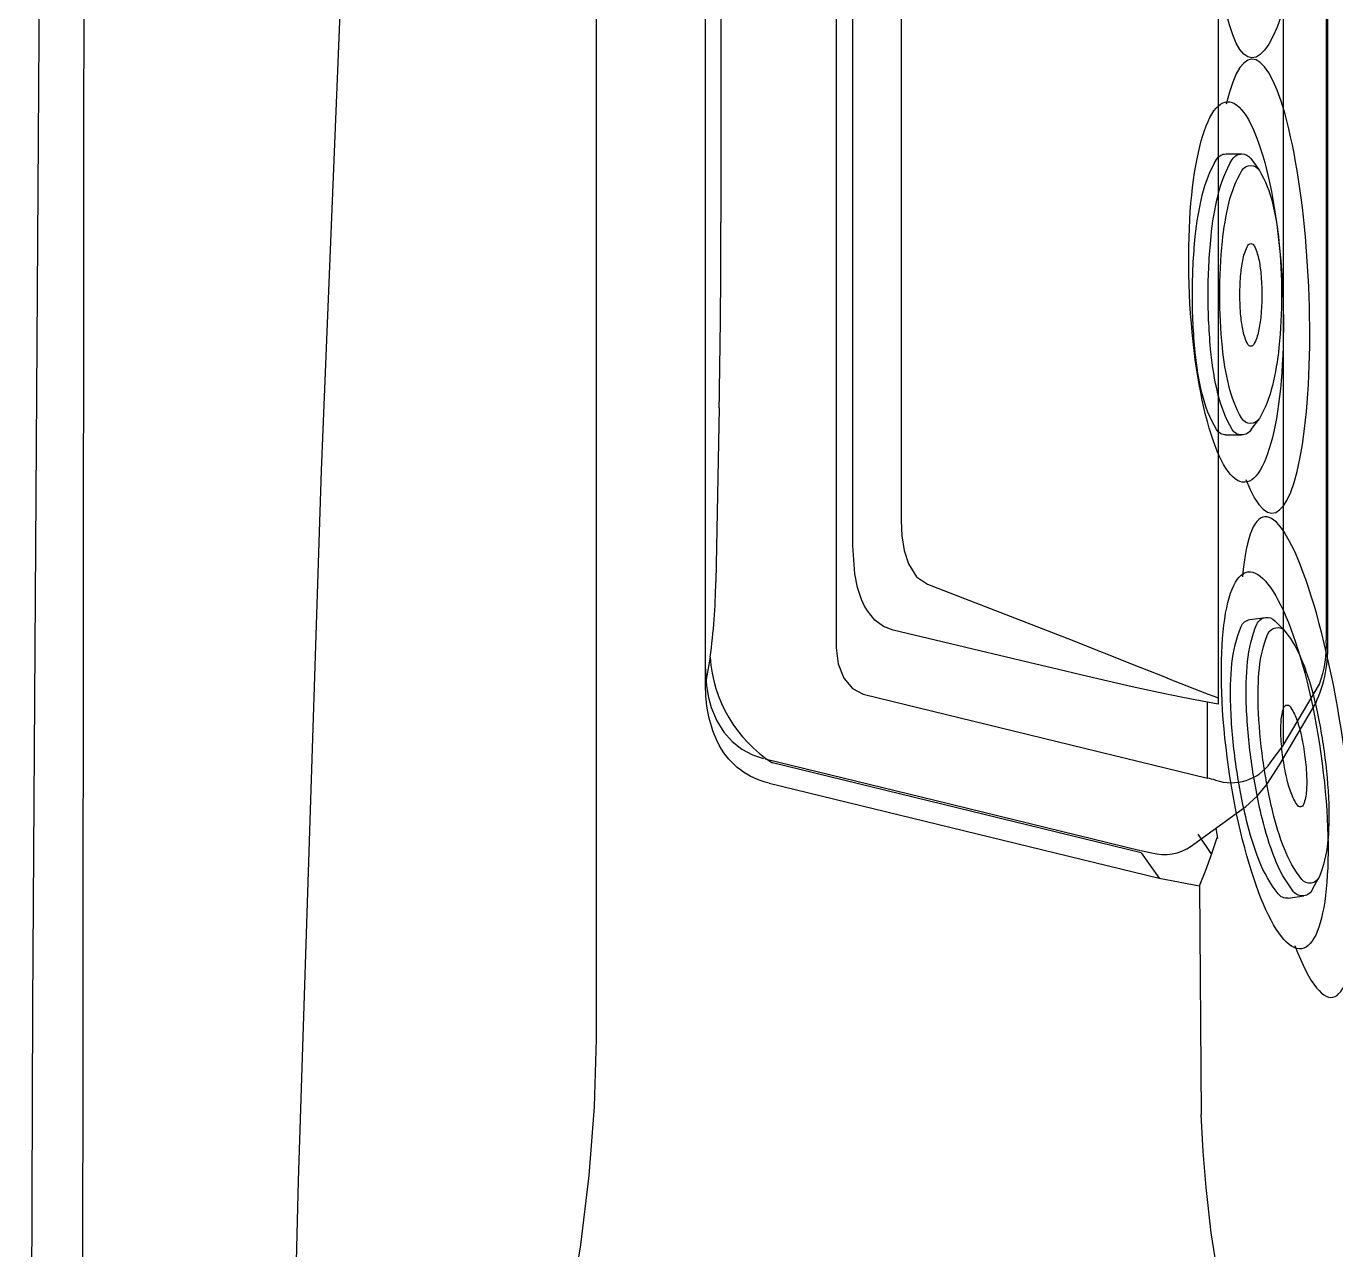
# Model space of a CAD drawing. Extents: x 398 to 509, y 623 to 780.
# Drawn here: x 398.31 to 406.99, y 705.87 to 713.98 of the extents above; entities that cross this region are included whole.
import ezdxf

# ---------------------------------------------------------------- set-up
doc = ezdxf.new("R2010")
doc.units = 0
doc.header["$MEASUREMENT"] = 0
for name, color, linetype in [('1', 4, 'Continuous'), ('2', 3, 'Continuous'), ('BDIM_YELLOW', 2, 'Continuous'), ('JET', 3, 'Continuous'), ('Menu', 1, 'Continuous')]:
    doc.layers.add(name, color=color, linetype=linetype)

# ---------------------------------------------------------------- blocks, each defined once
blk = doc.blocks.new('MINI')
at = {"layer": '1', "color": 3}
for p, q in [((0.2229, 0.9315), (0.3274, 0.9315)), ((0.3908, 0.8949), (0.4404, 0.8282)), ((0.3908, 0.8949), (0.3908, 0.8949)), ((0.3864, -0.9017), (0.4406, -0.8279)), ((0.2229, -0.9315), (0.3274, -0.9315)), ((0.3274, -0.9315), (0.3274, -0.9315))]:
    blk.add_line(p, q, dxfattribs=at)
for points in [[(0.2229, 0.9315, 0.267867), (0.1595, 0.8949, 0.072378), (0.0653, 0.6587, 0.034036), (0.019, 0.3836, 0.024706), (0, 0, 0.024706), (0.019, -0.3836, 0.034036), (0.0653, -0.6587, 0.072378), (0.1595, -0.8949, 0.267867), (0.2229, -0.9315, 0.267867)], [(0.3908, 0.8949, 0.267867), (0.3274, 0.9315, 0.267867), (0.2639, 0.8949, 0.072378), (0.1697, 0.6587, 0.034036), (0.1234, 0.3836, 0.024706), (0.1044, 0, 0.024706), (0.1234, -0.3836, 0.034036), (0.1697, -0.6587, 0.072378), (0.2639, -0.8949, 0.267867), (0.3274, -0.9315, 0.267867)], [(0.3274, -0.9315, 0.238458), (0.3864, -0.9017, 0.072378)]]:
    blk.add_lwpolyline(points, format="xyb", dxfattribs=at)
for points in [[(0.3864, -0.8553, 0.267867), (0.4447, -0.8217, 0.072378), (0.5312, -0.6048, 0.034036), (0.5737, -0.3522, 0.024706), (0.5911, 0, 0.024706), (0.5737, 0.3522, 0.034036), (0.5312, 0.6048, 0.072378), (0.4447, 0.8217, 0.267867), (0.3864, 0.8553, 0.267867), (0.3282, 0.8217, 0.072378), (0.2417, 0.6048, 0.034036), (0.1992, 0.3522, 0.024706), (0.1818, 0, 0.024706), (0.1992, -0.3522, 0.034036), (0.2417, -0.6048, 0.072378), (0.3282, -0.8217, 0.267867)], [(0.3879, 0.3434, 0.280852), (0.3677, 0.3312, 0.066452), (0.3365, 0.2437, 0.030521), (0.3214, 0.1434, 0.022038), (0.3153, 0.0031, 0.022038), (0.3214, -0.1373, 0.030521), (0.3365, -0.2376, 0.066452), (0.3677, -0.3251, 0.280852), (0.3879, -0.3373, 0.280852), (0.408, -0.3251, 0.066452), (0.4392, -0.2376, 0.030521), (0.4543, -0.1373, 0.022038), (0.4605, 0.0031, 0.022038), (0.4543, 0.1434, 0.030521), (0.4392, 0.2437, 0.066452), (0.408, 0.3312, 0.280852)]]:
    blk.add_lwpolyline(points, format="xyb", close=True, dxfattribs=at)
blk = doc.blocks.new('pillow')
at = {"layer": 'BDIM_YELLOW', "linetype": 'Continuous', "lineweight": 25}
for p, q in [((-4.0466, 4.1283), (-4.0677, 4.1281)), ((-4.0512, 4.1286), (-4.0466, 4.1286)), ((4.0466, 4.1289), (-4.0466, 4.1289)), ((-4.0466, 4.1283), (-4.0466, 4.1289)), ((3.9074, 3.2603), (-3.9073, 3.2603)), ((-3.2298, 3.1506), (3.2298, 3.1506)), ((-4.2147, 3.0818), (-4.7706, 0.7988)), ((3.0636, 2.8291), (-3.0635, 2.8291)), ((-5.251, 1.2383), (-5.2665, 1.1687)), ((-5.2272, 0.9128), (-4.9593, 0.5436)), ((-4.7706, 0.7988), (-4.2665, 0.7988)), ((-4.2815, 0.7268), (-4.2665, 0.7988)), ((-4.2382, 0.7268), (-4.2815, 0.7268)), ((4.2382, 0.7268), (-4.2382, 0.7268)), ((-4.8136, 0.4057), (-4.6826, 0.3208)), ((-4.6681, 0.3797), (-4.5556, 0.2965)), ((-4.6818, 0.3203), (-4.2744, 0.0801)), ((4.5556, 0.2965), (-4.5556, 0.2965)), ((-3.8562, 0), (3.8562, 0))]:
    blk.add_line(p, q, dxfattribs=at)
at = {"layer": 'BDIM_YELLOW', "linetype": 'Continuous', "lineweight": 25, "flags": 128}
for points in [[(-4.0677, 4.128), (-4.1584, 4.1219), (-4.2354, 4.1088), (-4.3031, 4.0902), (-4.3908, 4.0534), (-4.4653, 4.0067), (-4.5281, 3.9506), (-4.5785, 3.8865), (-4.6158, 3.817), (-4.641, 3.7432)], [(-4.6438, 3.7321), (-4.918, 2.6061), (-5.2497, 1.2436)], [(-3.9073, 3.2603), (-4.0135, 3.2476), (-4.1075, 3.2106), (-4.1777, 3.1531), (-4.2147, 3.0818)], [(-3.7895, 2.8825), (-3.7651, 2.9461), (-3.7227, 3.0041), (-3.6623, 3.0536), (-3.6266, 3.0744), (-3.5876, 3.0925), (-3.5068, 3.1195), (-3.4153, 3.1381), (-3.2298, 3.1506)], [(-4.2665, 0.7988), (-4.2368, 0.9621), (-4.203, 1.1242), (-4.1649, 1.2969), (-4.1277, 1.4603), (-4.0886, 1.629), (-4.0493, 1.7963), (-4.0161, 1.9365), (-3.9698, 2.1315), (-3.9165, 2.3541), (-3.8564, 2.6045), (-3.7895, 2.8825)], [(-3.0635, 2.8291), (-3.1639, 2.8248), (-3.2612, 2.8099), (-3.3511, 2.7814), (-3.4367, 2.7275), (-3.4856, 2.6557)], [(-3.4856, 2.6557), (-3.8457, 1.7236), (-4.0305, 1.2583), (-4.0935, 1.0999), (-4.1188, 1.0364), (-4.1221, 1.0278), (-4.1225, 1.027), (-4.1226, 1.0266), (-4.1227, 1.0264), (-4.123, 1.0257), (-4.2135, 0.7927)], [(-4.2137, 0.7927), (-4.2274, 0.7558), (-4.2382, 0.7268)], [(-4.961, 0.5459), (-4.8912, 0.4683), (-4.813, 0.4053)], [(-4.5556, 0.2965), (-4.3273, 0.162), (-4.1478, 0.0562)], [(3.8562, 0.0105), (-0.4627, 0.0105), (-3.8562, 0.0105)]]:
    blk.add_lwpolyline(points, dxfattribs=at)
at = {"layer": 'BDIM_YELLOW', "linetype": 'Continuous', "lineweight": 25}
for centre, radius, start, end in [((-4.958, 1.0855), 0.3195, 164.89619, 214.04441), ((-4.4834, 0.6385), 0.318, 160.61006, 234.48441), ((-3.9011, 0.8968), 0.8978, 245.37663, 272.86923), ((-3.8941, 0.7216), 0.7122, 249.13221, 273.05469)]:
    blk.add_arc(centre, radius, start, end, dxfattribs=at)
blk.add_ellipse((-5.7953, 2.2122), major_axis=(-0.636, 1.9798), ratio=0.433377, start_param=3.749136, end_param=3.788665, dxfattribs=at)
blk = doc.blocks.new('2018 PRISM')
at = {"layer": '1', "linetype": 'Continuous', "lineweight": 25}
for p, q in [((3.5083, 63.5607), (3.5083, 76.5607)), ((4.2301, 74.2144), (4.2299, 65.9068)), ((4.3339, 71.1452), (4.3338, 68.976)), ((4.322, 67.7454), (4.2993, 66.5917)), ((4.2616, 66.0924), (4.2299, 65.9068)), ((4.305, 65.5408), (4.3238, 65.5046)), ((7.1209, 64.7951), (4.6759, 65.3905)), ((4.653, 65.2558), (7.2408, 64.6256)), ((7.4971, 64.9173), (7.5875, 64.7839)), ((7.5875, 64.7839), (7.6252, 64.8965)), ((7.1209, 64.7951), (7.2408, 64.6256)), ((7.2408, 64.6256), (7.5083, 64.5759)), ((7.5083, 64.5759), (7.5189, 63.0585))]:
    blk.add_line(p, q, dxfattribs=at)
at = {"layer": '1', "color": 6, "linetype": 'Continuous', "lineweight": 25, "flags": 128}
blk.add_lwpolyline([(-0.0291, 88.1624), (-0.1518, 75.9561), (-0.2334, 63.7841), (-0.2742, 51.6121), (-0.2742, 39.4401), (-0.2334, 27.2681), (-0.1518, 15.0961), (-0.0291, 2.8897)], dxfattribs=at)
at = {"layer": '1', "linetype": 'Continuous', "lineweight": 25, "flags": 128}
for points in [[(0.1455, 2.9202), (0.144, 2.9773), (0.1308, 8.631), (0.0972, 31.4553), (0.0942, 54.2795), (0.1099, 71.204), (0.144, 88.0748), (0.144, 88.0748)], [(2.6885, 4.8851), (2.4, 9.2386), (2.1456, 13.5943), (1.925, 17.9523), (1.7379, 22.3119), (1.5839, 26.6729), (1.4625, 31.0347), (1.3732, 35.3973), (1.3157, 39.7605), (1.2899, 44.124), (1.2956, 48.4875), (1.3369, 53.1987), (1.4153, 57.9096), (1.531, 62.6196), (1.6844, 67.3285), (1.8765, 72.0409), (2.1076, 76.7517), (2.3781, 81.4604), (2.6885, 86.1665)], [(7.6166, 64.9571), (7.6261, 64.8899)], [(7.5083, 64.5759), (7.5497, 64.6801), (7.5875, 64.7839)], [(3.1569, 60.8461), (3.2493, 61.2977), (3.3325, 61.7462), (3.4034, 62.1946), (3.4599, 62.6558), (3.4957, 63.1099), (3.5083, 63.5607)], [(8.1272, 60.9622), (8.0432, 60.9959), (7.9617, 61.0697), (7.8833, 61.1839), (7.8096, 61.3358), (7.7417, 61.5243), (7.6814, 61.7453), (7.6286, 61.9989), (7.5854, 62.2759), (7.5516, 62.5764), (7.5324, 62.815), (7.5189, 63.0585)]]:
    blk.add_lwpolyline(points, dxfattribs=at)
at = {"layer": '1', "linetype": 'Continuous', "lineweight": 25}
for centre, radius, start, end in [((-58.6734, 68.9684), 63.0073, 358.887833, 0.006912), ((0.6976, 66.6129), 3.6018, 351.69174, 359.66333), ((5.1668, 66.1536), 0.9073, 183.86278, 237.24725), ((5.0729, 65.8889), 0.8432, 178.77888, 204.38114)]:
    blk.add_arc(centre, radius, start, end, dxfattribs=at)
at = {"layer": '1', "linetype": 'Continuous', "lineweight": 25, "extrusion": (0, 0, -1)}
blk.add_ellipse((5.33, 66.5156), major_axis=(0.8619, 1.1748), ratio=0.581844, start_param=2.904207, end_param=3.39578, dxfattribs=at)
at = {"layer": '2', "extrusion": (0, 0, -1)}
blk.add_ellipse((7.9225, 71.5698), major_axis=(0.0685, 1.5049), ratio=0.20523, start_param=5.720864, end_param=10.055458, dxfattribs=at)
at = {"layer": '2'}
for centre, major_axis, ratio, start_param, end_param in [((7.9225, 68.5513), (0.0685, -1.5049), 0.20523, 5.720864, 10.055458), ((8.1629, 65.4295), (0.2262, -1.5932), 0.192138, 5.585912, 10.12051)]:
    blk.add_ellipse(centre, major_axis=major_axis, ratio=ratio, start_param=start_param, end_param=end_param, dxfattribs=at)
for centre, major_axis, ratio in [((7.7501, 68.5126), (0.0574, -1.2616), 0.244815), ((8.0063, 65.408), (0.1774, -1.2492), 0.245035)]:
    blk.add_ellipse(centre, major_axis=major_axis, ratio=ratio, dxfattribs=at)
at = {"layer": 'JET', "xscale": -1}
for p, rotation in [((7.4605, 68.497), 179.9644927945587), ((7.7482, 65.3872), 187.8594650423073)]:
    blk.add_blockref('MINI', p, dxfattribs=dict(at, rotation=rotation))
at = {"layer": 'Menu', "rotation": 90}
blk.add_blockref('pillow', (8.3589, 70.0606), dxfattribs=at)

msp = doc.modelspace()

# ---------------------------------------------------------------- block references
at = {"layer": '1'}
msp.add_blockref('2018 PRISM', (398.5801, 643.7055), dxfattribs=at)

doc.saveas('drawing.dxf')
